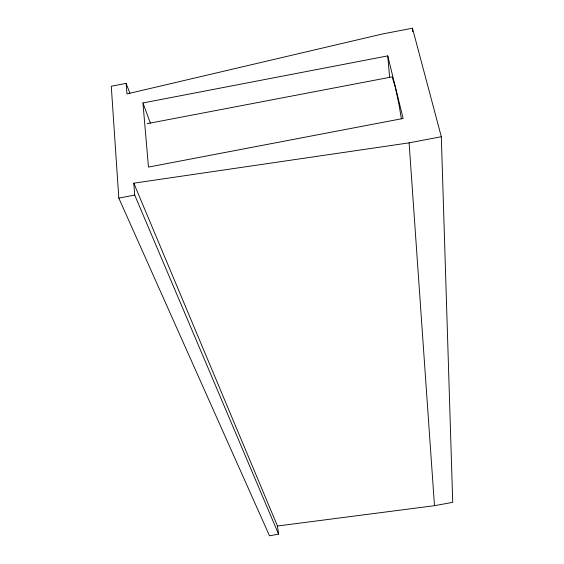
<?xml version="1.0" encoding="UTF-8"?>
<svg xmlns="http://www.w3.org/2000/svg" width="564" height="564" viewBox="0 0 564 564"><rect width="100%" height="100%" fill="white"/><g stroke="black" fill="none" stroke-linecap="round" stroke-linejoin="round"><path stroke-width="0.85" d="M126.132 83.387L111.277 86.25L118.807 198.105L269.5 535.8L278.56 534.143L277.467 526.015L133.795 183.173L409.104 142.854L441.316 136.721L412.453 28.2L382.385 33.995L126.942 93.927L126.132 83.387L129.889 93.257M142.939 102.958L387.757 55.892L403.119 118.475L148.466 167.085L142.939 102.958L150.384 123.065M147.246 123.65L392.135 76.873L395.216 86.856L398.974 104.389L401.399 118.941M118.807 198.105L134.711 195.081L278.56 534.143M277.467 526.015L434.477 505.682L452.723 502.348L441.316 136.721M387.757 55.892L389.597 77.183M133.795 183.173L134.711 195.081M409.104 142.854L434.477 505.682M412.453 28.2L412.658 31.711"/></g></svg>
